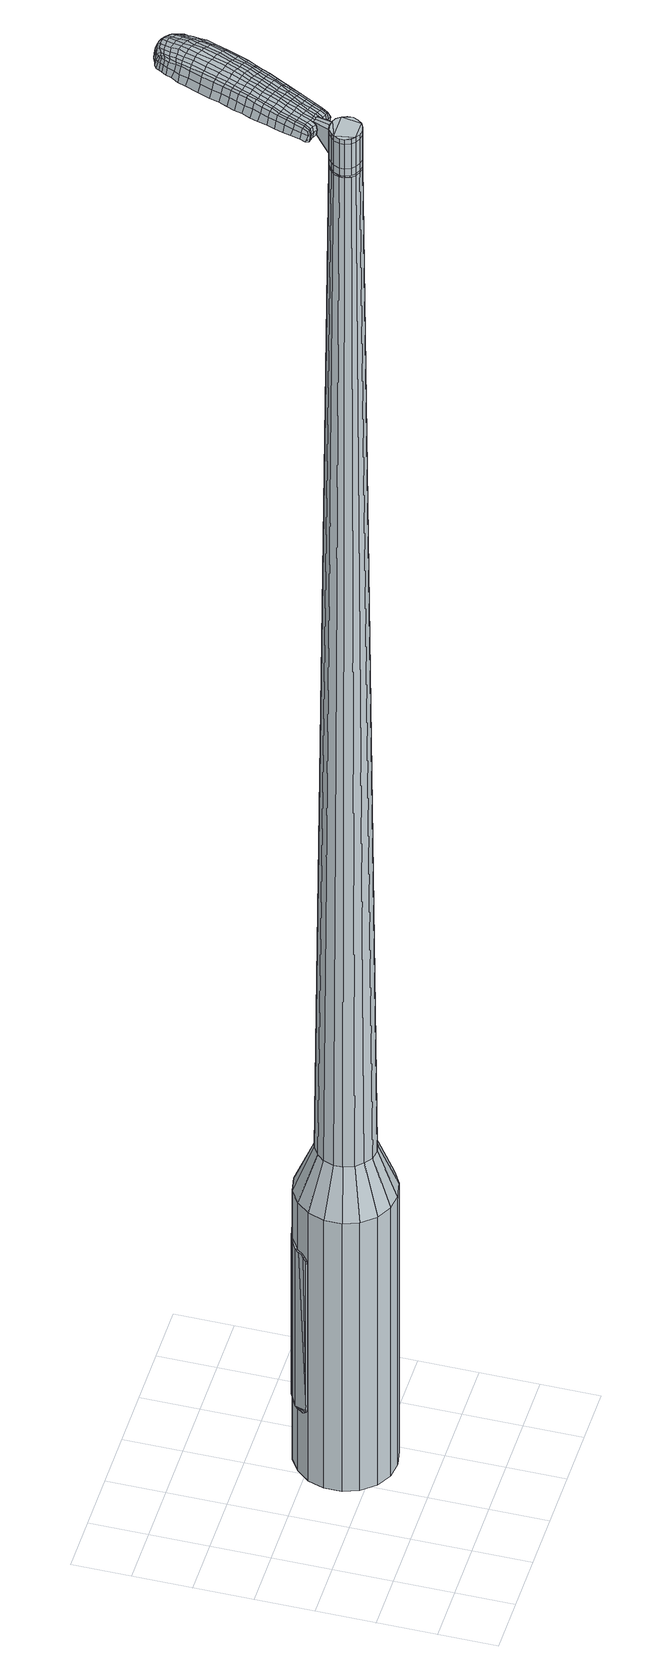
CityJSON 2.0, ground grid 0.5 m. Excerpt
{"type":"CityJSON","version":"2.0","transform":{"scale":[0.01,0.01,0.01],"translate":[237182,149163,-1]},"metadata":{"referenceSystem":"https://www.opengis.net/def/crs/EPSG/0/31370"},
"CityObjects":{
"object1":{"type":"GenericCityObject","attributes":{"cluster":1006,"mean_distance_to_centroid":0.214,"new_centroid_x":237183.32,"new_centroid_y":149164.23,"mean_distance_to_camera":8.35,"H1":11.74,"H2":11.66,"Z_final":111.97,"cluster2":-1,"proj_x":237187.79,"proj_y":149165.79,"id_line":43972,"bearing_l":160.81,"distance":4.74,"orientation":"right","G_obj":70.81},"geometry":[{"type":"MultiSurface","lod":"2","boundaries":[[[0,1,2,3]],[[1,4,5,2]],[[4,6,7,5]],[[6,8,9,7]],[[8,10,11,9]],[[10,12,13,11]],[[12,14,15,13]],[[14,16,17,15]],[[16,18,19,17]],[[18,20,21,19]],[[20,22,23,21]],[[22,24,25,23]],[[24,26,27,25]],[[26,28,29,27]],[[28,30,31,29]],[[30,32,33,31]],[[32,34,35,33]],[[34,0,3,35]],[[36,37,38,39]],[[38,40,41,42]],[[41,43,42]],[[42,44,45,46]],[[45,47,46]],[[46,48,49,50]],[[49,51,50]],[[42,46,50,38]],[[50,52,39,38]],[[53,36,39]],[[2,5,7,35]],[[7,9,11,15]],[[11,13,15]],[[15,17,19,23]],[[19,21,23]],[[23,25,27,31]],[[27,29,31]],[[15,23,31,7]],[[31,33,35,7]],[[3,2,35]],[[1,0,54,55]],[[0,34,56,54]],[[34,32,57,56]],[[32,30,58,57]],[[30,28,59,58]],[[28,26,60,59]],[[26,24,61,60]],[[24,22,62,61]],[[22,20,63,62]],[[20,18,64,63]],[[18,16,65,64]],[[16,14,66,65]],[[14,12,67,66]],[[12,10,68,67]],[[10,8,69,68]],[[8,6,70,69]],[[6,4,71,70]],[[4,1,55,71]],[[55,54,72,73]],[[54,56,74,72]],[[56,57,75,74]],[[57,58,76,75]],[[58,59,77,76]],[[59,60,78,77]],[[60,61,79,78]],[[61,62,80,79]],[[62,63,81,80]],[[63,64,82,81]],[[64,65,83,82]],[[65,66,84,83]],[[66,67,85,84]],[[67,68,86,85]],[[68,69,87,86]],[[69,70,88,87]],[[70,71,89,88]],[[71,55,73,89]],[[90,91,92,93]],[[94,95,91,90]],[[96,97,95,94]],[[76,98,97,96]],[[77,99,98,76]],[[100,101,99,77]],[[102,103,101,100]],[[104,105,103,102]],[[81,106,105,104]],[[82,107,106,81]],[[83,108,107,82]],[[84,109,108,83]],[[110,111,109,84]],[[86,112,111,110]],[[113,114,112,86]],[[115,116,114,113]],[[89,117,116,115]],[[93,92,117,89]],[[118,119,120,121]],[[122,118,121,123]],[[124,122,123,125]],[[126,124,125,127]],[[128,126,127,129]],[[130,128,129,131]],[[132,130,131,133]],[[134,132,133,135]],[[136,134,135,137]],[[138,136,137,139]],[[140,138,139,141]],[[142,140,141,143]],[[144,142,143,145]],[[146,144,145,147]],[[148,146,147,149]],[[150,148,149,151]],[[73,72,90,93]],[[72,74,94,90]],[[74,75,96,94]],[[75,76,96]],[[78,100,77]],[[78,79,102,100]],[[79,80,104,102]],[[80,81,104]],[[85,110,84]],[[85,86,110]],[[87,113,86]],[[87,88,115,113]],[[88,89,115]],[[73,93,89]],[[152,153,92,91]],[[153,117,92]],[[154,116,117]],[[154,155,114,116]],[[155,112,114]],[[156,111,112]],[[156,109,111]],[[157,105,106]],[[157,158,103,105]],[[158,159,101,103]],[[159,99,101]],[[160,97,98]],[[160,161,95,97]],[[161,152,91,95]],[[39,52,150,162]],[[153,152,163,151]],[[53,39,162,119]],[[152,161,120,163]],[[36,53,119,118]],[[161,160,121,120]],[[37,36,118,122]],[[160,98,123,121]],[[38,37,122,124]],[[98,99,125,123]],[[40,38,124,126]],[[99,159,127,125]],[[41,40,126,128]],[[159,158,129,127]],[[43,41,128,130]],[[158,157,131,129]],[[42,43,130,132]],[[157,106,133,131]],[[44,42,132,134]],[[106,107,135,133]],[[45,44,134,136]],[[107,108,137,135]],[[47,45,136,138]],[[108,109,139,137]],[[46,47,138,140]],[[109,156,141,139]],[[48,46,140,142]],[[156,112,143,141]],[[49,48,142,144]],[[112,155,145,143]],[[51,49,144,146]],[[155,154,147,145]],[[50,51,146,148]],[[154,117,149,147]],[[52,50,148,150]],[[117,153,151,149]],[[150,151,164,165]],[[151,163,166,164]],[[163,120,167,166]],[[120,119,168,167]],[[119,162,169,168]],[[162,150,165,169]],[[170,171,172,173]],[[174,170,173,175]],[[170,174,176,177]],[[171,170,177,178]],[[179,180,181,182]],[[183,179,182,184]],[[179,183,185,186]],[[180,179,186,187]],[[188,189,190,191]],[[192,188,191,193]],[[188,192,194,195]],[[189,188,195,196]],[[197,198,199,200]],[[201,197,200,202]],[[197,201,203,204]],[[198,197,204,205]],[[206,207,208,209]],[[210,206,209,211]],[[206,210,212,213]],[[207,206,213,214]],[[215,216,217,218]],[[219,215,218,220]],[[215,219,221,222]],[[216,215,222,223]],[[224,225,226,227]],[[216,224,227,217]],[[224,216,223,228]],[[225,224,228,229]],[[230,231,232,233]],[[225,230,233,226]],[[230,225,229,234]],[[231,230,234,235]],[[236,174,175,237]],[[231,236,237,232]],[[236,231,235,238]],[[174,236,238,176]],[[239,240,241,242]],[[243,239,242,244]],[[239,243,245,246]],[[240,239,246,247]],[[248,249,250,251]],[[240,248,251,241]],[[248,240,247,252]],[[249,248,252,253]],[[254,255,256,257]],[[249,254,257,250]],[[254,249,253,258]],[[255,254,258,259]],[[260,261,262,263]],[[255,260,263,256]],[[260,255,259,264]],[[261,260,264,265]],[[266,171,178,267]],[[261,266,267,262]],[[266,261,265,268]],[[171,266,268,172]],[[269,270,271,272]],[[273,269,272,274]],[[269,273,275,276]],[[270,269,276,277]],[[278,279,280,281]],[[270,278,281,271]],[[278,270,277,282]],[[279,278,282,283]],[[284,285,286,287]],[[279,284,287,280]],[[284,279,283,288]],[[285,284,288,289]],[[290,183,184,291]],[[285,290,291,286]],[[290,285,289,292]],[[183,290,292,185]],[[293,294,295,296]],[[297,293,296,298]],[[293,297,299,300]],[[294,293,300,301]],[[302,303,304,305]],[[294,302,305,295]],[[302,294,301,306]],[[303,302,306,307]],[[308,309,310,311]],[[303,308,311,304]],[[308,303,307,312]],[[309,308,312,313]],[[314,315,316,317]],[[309,314,317,310]],[[314,309,313,318]],[[315,314,318,319]],[[320,180,187,321]],[[315,320,321,316]],[[320,315,319,322]],[[180,320,322,181]],[[323,209,208,324]],[[325,323,324,326]],[[323,325,327,328]],[[209,323,328,211]],[[329,325,326,330]],[[331,329,330,332]],[[329,331,333,334]],[[325,329,334,327]],[[335,331,332,336]],[[337,335,336,338]],[[335,337,339,340]],[[331,335,340,333]],[[341,337,338,342]],[[343,341,342,344]],[[341,343,345,346]],[[337,341,346,339]],[[347,343,344,348]],[[198,347,348,199]],[[347,198,205,349]],[[343,347,349,345]],[[350,351,196,195]],[[352,350,195,194]],[[350,352,353,354]],[[351,350,354,355]],[[356,357,355,354]],[[358,356,354,353]],[[356,358,359,360]],[[357,356,360,361]],[[362,363,361,360]],[[364,362,360,359]],[[362,364,365,366]],[[363,362,366,367]],[[368,369,367,366]],[[370,368,366,365]],[[368,370,203,201]],[[369,368,201,202]],[[371,372,373,374]],[[273,371,374,275]],[[371,273,274,375]],[[372,371,375,376]],[[377,192,193,378]],[[372,377,378,373]],[[377,372,376,379]],[[192,377,379,194]],[[380,381,382,383]],[[219,380,383,221]],[[380,219,220,384]],[[381,380,384,385]],[[386,387,388,389]],[[381,386,389,382]],[[386,381,385,390]],[[387,386,390,391]],[[392,189,196,393]],[[387,392,393,388]],[[392,387,391,394]],[[189,392,394,190]],[[395,396,397,398]],[[177,395,398,178]],[[395,177,176,399]],[[396,395,399,400]],[[401,402,403,404]],[[396,401,404,397]],[[401,396,400,405]],[[402,401,405,406]],[[407,200,199,408]],[[402,407,408,403]],[[407,402,406,409]],[[200,407,409,202]],[[410,411,412,413]],[[182,410,413,184]],[[410,182,181,414]],[[411,410,414,415]],[[416,204,203,417]],[[411,416,417,412]],[[416,411,415,418]],[[204,416,418,205]],[[419,420,421,422]],[[297,419,422,299]],[[419,297,298,423]],[[420,419,423,424]],[[425,210,211,426]],[[420,425,426,421]],[[425,420,424,427]],[[210,425,427,212]],[[428,429,430,431]],[[243,428,431,245]],[[428,243,244,432]],[[429,428,432,433]],[[434,435,436,437]],[[429,434,437,430]],[[434,429,433,438]],[[435,434,438,439]],[[440,207,214,441]],[[435,440,441,436]],[[440,435,439,442]],[[207,440,442,208]],[[443,444,433,432]],[[242,443,432,244]],[[443,242,241,445]],[[444,443,445,446]],[[447,448,439,438]],[[444,447,438,433]],[[447,444,446,449]],[[448,447,449,450]],[[451,324,208,442]],[[448,451,442,439]],[[451,448,450,452]],[[324,451,452,326]],[[453,454,455,456]],[[300,453,456,301]],[[453,300,299,422]],[[454,453,422,421]],[[457,328,327,458]],[[454,457,458,455]],[[457,454,421,426]],[[328,457,426,211]],[[459,460,446,445]],[[251,459,445,241]],[[459,251,250,461]],[[460,459,461,462]],[[463,464,450,449]],[[460,463,449,446]],[[463,460,462,465]],[[464,463,465,466]],[[467,330,326,452]],[[464,467,452,450]],[[467,464,466,468]],[[330,467,468,332]],[[469,470,471,472]],[[306,469,472,307]],[[469,306,301,456]],[[470,469,456,455]],[[473,334,333,474]],[[470,473,474,471]],[[473,470,455,458]],[[334,473,458,327]],[[475,476,462,461]],[[257,475,461,250]],[[475,257,256,477]],[[476,475,477,478]],[[479,480,466,465]],[[476,479,465,462]],[[479,476,478,481]],[[480,479,481,482]],[[483,336,332,468]],[[480,483,468,466]],[[483,480,482,484]],[[336,483,484,338]],[[485,486,487,488]],[[312,485,488,313]],[[485,312,307,472]],[[486,485,472,471]],[[489,340,339,490]],[[486,489,490,487]],[[489,486,471,474]],[[340,489,474,333]],[[491,492,478,477]],[[263,491,477,256]],[[491,263,262,493]],[[492,491,493,494]],[[495,496,482,481]],[[492,495,481,478]],[[495,492,494,497]],[[496,495,497,498]],[[499,342,338,484]],[[496,499,484,482]],[[499,496,498,500]],[[342,499,500,344]],[[501,502,503,504]],[[318,501,504,319]],[[501,318,313,488]],[[502,501,488,487]],[[505,346,345,506]],[[502,505,506,503]],[[505,502,487,490]],[[346,505,490,339]],[[507,508,494,493]],[[267,507,493,262]],[[507,267,178,398]],[[508,507,398,397]],[[509,510,498,497]],[[508,509,497,494]],[[509,508,397,404]],[[510,509,404,403]],[[511,348,344,500]],[[510,511,500,498]],[[511,510,403,408]],[[348,511,408,199]],[[512,513,415,414]],[[322,512,414,181]],[[512,322,319,504]],[[513,512,504,503]],[[514,349,205,418]],[[513,514,418,415]],[[514,513,503,506]],[[349,514,506,345]],[[515,516,376,375]],[[272,515,375,274]],[[515,272,271,517]],[[516,515,517,518]],[[519,352,194,379]],[[516,519,379,376]],[[519,516,518,520]],[[352,519,520,353]],[[521,522,523,524]],[[222,521,524,223]],[[521,222,221,383]],[[522,521,383,382]],[[525,526,527,528]],[[522,525,528,523]],[[525,522,382,389]],[[526,525,389,388]],[[529,351,355,530]],[[526,529,530,527]],[[529,526,388,393]],[[351,529,393,196]],[[531,532,518,517]],[[281,531,517,271]],[[531,281,280,533]],[[532,531,533,534]],[[535,358,353,520]],[[532,535,520,518]],[[535,532,534,536]],[[358,535,536,359]],[[537,538,539,540]],[[228,537,540,229]],[[537,228,223,524]],[[538,537,524,523]],[[541,542,543,544]],[[538,541,544,539]],[[541,538,523,528]],[[542,541,528,527]],[[545,357,361,546]],[[542,545,546,543]],[[545,542,527,530]],[[357,545,530,355]],[[547,548,534,533]],[[287,547,533,280]],[[547,287,286,549]],[[548,547,549,550]],[[551,364,359,536]],[[548,551,536,534]],[[551,548,550,552]],[[364,551,552,365]],[[553,554,555,556]],[[234,553,556,235]],[[553,234,229,540]],[[554,553,540,539]],[[557,558,559,560]],[[554,557,560,555]],[[557,554,539,544]],[[558,557,544,543]],[[561,363,367,562]],[[558,561,562,559]],[[561,558,543,546]],[[363,561,546,361]],[[563,564,550,549]],[[291,563,549,286]],[[563,291,184,413]],[[564,563,413,412]],[[565,370,365,552]],[[564,565,552,550]],[[565,564,412,417]],[[370,565,417,203]],[[566,567,400,399]],[[238,566,399,176]],[[566,238,235,556]],[[567,566,556,555]],[[568,569,406,405]],[[567,568,405,400]],[[568,567,555,560]],[[569,568,560,559]],[[570,369,202,409]],[[569,570,409,406]],[[570,569,559,562]],[[369,570,562,367]],[[571,572,573,574]],[[574,573,575,576]],[[577,575,573,578]],[[578,573,572,579]],[[580,581,582,583]],[[583,582,584,585]],[[586,584,582,587]],[[587,582,581,588]],[[589,590,591,592]],[[592,591,593,594]],[[595,593,591,596]],[[596,591,590,597]],[[598,599,600,601]],[[601,600,602,603]],[[604,602,600,605]],[[605,600,599,606]],[[607,608,609,610]],[[610,609,611,612]],[[613,611,609,614]],[[614,609,608,615]],[[616,617,618,619]],[[619,618,620,621]],[[622,620,618,623]],[[623,618,617,624]],[[625,626,627,628]],[[628,627,617,616]],[[624,617,627,629]],[[629,627,626,630]],[[631,632,633,634]],[[634,633,626,625]],[[630,626,633,635]],[[635,633,632,636]],[[576,575,637,638]],[[638,637,632,631]],[[636,632,637,639]],[[639,637,575,577]],[[640,641,642,643]],[[643,642,644,645]],[[646,644,642,647]],[[647,642,641,648]],[[649,650,651,652]],[[652,651,641,640]],[[648,641,651,653]],[[653,651,650,654]],[[655,656,657,658]],[[658,657,650,649]],[[654,650,657,659]],[[659,657,656,660]],[[661,662,663,664]],[[664,663,656,655]],[[660,656,663,665]],[[665,663,662,666]],[[579,572,667,668]],[[668,667,662,661]],[[666,662,667,669]],[[669,667,572,571]],[[670,671,672,673]],[[673,672,674,675]],[[676,674,672,677]],[[677,672,671,678]],[[679,680,681,682]],[[682,681,671,670]],[[678,671,681,683]],[[683,681,680,684]],[[685,686,687,688]],[[688,687,680,679]],[[684,680,687,689]],[[689,687,686,690]],[[585,584,691,692]],[[692,691,686,685]],[[690,686,691,693]],[[693,691,584,586]],[[694,695,696,697]],[[697,696,698,699]],[[700,698,696,701]],[[701,696,695,702]],[[703,704,705,706]],[[706,705,695,694]],[[702,695,705,707]],[[707,705,704,708]],[[709,710,711,712]],[[712,711,704,703]],[[708,704,711,713]],[[713,711,710,714]],[[715,716,717,718]],[[718,717,710,709]],[[714,710,717,719]],[[719,717,716,720]],[[588,581,721,722]],[[722,721,716,715]],[[720,716,721,723]],[[723,721,581,580]],[[607,610,724,725]],[[725,724,726,727]],[[728,726,724,168]],[[168,724,610,612]],[[727,726,729,730]],[[730,729,731,732]],[[733,731,729,734]],[[734,729,726,728]],[[732,731,735,736]],[[736,735,737,738]],[[739,737,735,740]],[[740,735,731,733]],[[738,737,741,742]],[[742,741,743,744]],[[745,743,741,746]],[[746,741,737,739]],[[744,743,747,748]],[[748,747,599,598]],[[606,599,747,749]],[[749,747,743,745]],[[597,750,751,596]],[[596,751,752,595]],[[753,752,751,754]],[[754,751,750,755]],[[755,756,757,754]],[[754,757,758,753]],[[759,758,757,760]],[[760,757,756,761]],[[761,762,763,760]],[[760,763,764,759]],[[765,764,763,766]],[[766,763,762,767]],[[767,768,769,766]],[[766,769,770,765]],[[604,770,769,602]],[[602,769,768,603]],[[771,772,773,774]],[[774,773,674,676]],[[675,674,773,775]],[[775,773,772,776]],[[594,593,777,778]],[[778,777,772,771]],[[776,772,777,779]],[[779,777,593,595]],[[780,781,782,783]],[[783,782,620,622]],[[621,620,782,784]],[[784,782,781,785]],[[786,787,788,789]],[[789,788,781,780]],[[785,781,788,790]],[[790,788,787,791]],[[597,590,792,793]],[[793,792,787,786]],[[791,787,792,794]],[[794,792,590,589]],[[795,796,797,798]],[[798,797,578,579]],[[577,578,797,799]],[[799,797,796,800]],[[801,802,803,804]],[[804,803,796,795]],[[800,796,803,805]],[[805,803,802,806]],[[598,601,807,808]],[[808,807,802,801]],[[806,802,807,809]],[[809,807,601,603]],[[810,811,812,813]],[[813,812,583,585]],[[580,583,812,814]],[[814,812,811,815]],[[604,605,816,817]],[[817,816,811,810]],[[815,811,816,818]],[[818,816,605,606]],[[819,820,821,822]],[[822,821,698,700]],[[699,698,821,823]],[[823,821,820,824]],[[612,611,825,826]],[[826,825,820,819]],[[824,820,825,827]],[[827,825,611,613]],[[828,829,830]],[[830,829,644,646]],[[645,644,829,831]],[[831,829,832]],[[833,834,835,836]],[[836,835,829,828]],[[832,829,835,837]],[[837,835,834,838]],[[615,608,839,840]],[[840,839,834,833]],[[838,834,839,841]],[[841,839,608,607]],[[832,842,831]],[[831,842,643,645]],[[640,643,842,843]],[[843,842,844]],[[838,845,846,837]],[[837,846,842,832]],[[844,842,846,847]],[[847,846,845,848]],[[607,725,849,841]],[[841,849,845,838]],[[848,845,849,850]],[[850,849,725,727]],[[851,852,853,854]],[[854,853,701,702]],[[700,701,853,822]],[[822,853,852,819]],[[728,168,855,856]],[[856,855,852,851]],[[819,852,855,826]],[[826,855,168,612]],[[844,857,858,843]],[[843,858,652,640]],[[649,652,858,859]],[[859,858,857,860]],[[848,861,862,847]],[[847,862,857,844]],[[860,857,862,863]],[[863,862,861,864]],[[727,730,865,850]],[[850,865,861,848]],[[864,861,865,866]],[[866,865,730,732]],[[867,868,869,870]],[[870,869,707,708]],[[702,707,869,854]],[[854,869,868,851]],[[733,734,871,872]],[[872,871,868,867]],[[851,868,871,856]],[[856,871,734,728]],[[860,873,874,859]],[[859,874,658,649]],[[655,658,874,875]],[[875,874,873,876]],[[864,877,878,863]],[[863,878,873,860]],[[876,873,878,879]],[[879,878,877,880]],[[732,736,881,866]],[[866,881,877,864]],[[880,877,881,882]],[[882,881,736,738]],[[883,884,885,886]],[[886,885,713,714]],[[708,713,885,870]],[[870,885,884,867]],[[739,740,887,888]],[[888,887,884,883]],[[867,884,887,872]],[[872,887,740,733]],[[876,889,890,875]],[[875,890,664,655]],[[661,664,890,891]],[[890,889,891]],[[880,892,893,879]],[[879,893,889,876]],[[891,889,893,894]],[[894,893,892,895]],[[738,742,896,882]],[[882,896,892,880]],[[895,892,896,897]],[[897,896,742,744]],[[898,899,900,901]],[[901,900,719,720]],[[714,719,900,886]],[[886,900,899,883]],[[745,746,902,903]],[[903,902,899,898]],[[883,899,902,888]],[[888,902,746,739]],[[904,905,891]],[[891,905,668,661]],[[579,668,905,798]],[[798,905,904,795]],[[895,906,907,894]],[[894,907,904,891]],[[795,904,907,804]],[[804,907,906,801]],[[744,748,908,897]],[[897,908,906,895]],[[801,906,908,808]],[[808,908,748,598]],[[815,909,910,814]],[[814,910,723,580]],[[720,723,910,901]],[[901,910,909,898]],[[606,749,911,818]],[[818,911,909,815]],[[898,909,911,903]],[[903,911,749,745]],[[776,912,913,775]],[[775,913,673,675]],[[670,673,913,914]],[[914,913,912,915]],[[595,752,916,779]],[[779,916,912,776]],[[915,912,916,917]],[[917,916,752,753]],[[918,919,920,921]],[[921,920,623,624]],[[622,623,920,783]],[[783,920,919,780]],[[922,923,924,925]],[[925,924,919,918]],[[780,919,924,789]],[[789,924,923,786]],[[755,750,926,927]],[[927,926,923,922]],[[786,923,926,793]],[[793,926,750,597]],[[915,928,929,914]],[[914,929,682,670]],[[679,682,929,930]],[[930,929,928,931]],[[753,758,932,917]],[[917,932,928,915]],[[931,928,932,933]],[[933,932,758,759]],[[934,935,936,937]],[[937,936,629,630]],[[624,629,936,921]],[[921,936,935,918]],[[938,939,940,941]],[[941,940,935,934]],[[918,935,940,925]],[[925,940,939,922]],[[761,756,942,943]],[[943,942,939,938]],[[922,939,942,927]],[[927,942,756,755]],[[931,944,945,930]],[[930,945,688,679]],[[685,688,945,946]],[[946,945,944,947]],[[759,764,948,933]],[[933,948,944,931]],[[947,944,948,949]],[[949,948,764,765]],[[950,951,952,953]],[[953,952,635,636]],[[630,635,952,937]],[[937,952,951,934]],[[954,955,956,957]],[[957,956,951,950]],[[934,951,956,941]],[[941,956,955,938]],[[767,762,958,959]],[[959,958,955,954]],[[938,955,958,943]],[[943,958,762,761]],[[947,960,961,946]],[[946,961,692,685]],[[585,692,961,813]],[[813,961,960,810]],[[765,770,962,949]],[[949,962,960,947]],[[810,960,962,817]],[[817,962,770,604]],[[800,963,964,799]],[[799,964,639,577]],[[636,639,964,953]],[[953,964,963,950]],[[806,965,966,805]],[[805,966,963,800]],[[950,963,966,957]],[[957,966,965,954]],[[603,768,967,809]],[[809,967,965,806]],[[954,965,967,959]],[[959,967,768,767]],[[571,574,173,172]],[[574,576,175,173]],[[586,587,186,185]],[[587,588,187,186]],[[589,592,191,190]],[[592,594,193,191]],[[613,614,213,212]],[[614,615,214,213]],[[616,619,218,217]],[[619,621,220,218]],[[625,628,227,226]],[[628,616,217,227]],[[631,634,233,232]],[[634,625,226,233]],[[576,638,237,175]],[[638,631,232,237]],[[646,647,246,245]],[[647,648,247,246]],[[648,653,252,247]],[[653,654,253,252]],[[654,659,258,253]],[[659,660,259,258]],[[660,665,264,259]],[[665,666,265,264]],[[666,669,268,265]],[[669,571,172,268]],[[676,677,276,275]],[[677,678,277,276]],[[678,683,282,277]],[[683,684,283,282]],[[684,689,288,283]],[[689,690,289,288]],[[690,693,292,289]],[[693,586,185,292]],[[694,697,296,295]],[[697,699,298,296]],[[703,706,305,304]],[[706,694,295,305]],[[709,712,311,310]],[[712,703,304,311]],[[715,718,317,316]],[[718,709,310,317]],[[588,722,321,187]],[[722,715,316,321]],[[771,774,374,373]],[[774,676,275,374]],[[594,778,378,193]],[[778,771,373,378]],[[621,784,384,220]],[[784,785,385,384]],[[785,790,390,385]],[[790,791,391,390]],[[791,794,394,391]],[[794,589,190,394]],[[699,823,423,298]],[[823,824,424,423]],[[824,827,427,424]],[[827,613,212,427]],[[828,830,431,430]],[[830,646,245,431]],[[833,836,437,436]],[[836,828,430,437]],[[615,840,441,214]],[[840,833,436,441]],[[968,969,970,971]],[[972,973,971,970]],[[974,975,976,977]],[[978,979,980,981]],[[969,982,983,970]],[[984,972,970,983]],[[985,974,977,986]],[[987,988,979,978]],[[982,989,990,983]],[[990,991,984,983]],[[992,985,986,993]],[[994,988,987,995]],[[989,996,997,990]],[[997,998,991,990]],[[999,992,993,1000]],[[1001,994,995,1002]],[[1003,1004,1005,1006]],[[1007,1008,1004,1003]],[[1007,1009,1010,1008]],[[1009,1011,1012,1010]],[[1013,1014,1015,1016]],[[1017,1018,1014,1013]],[[1019,1020,1018,1017]],[[1021,1022,1020,1019]],[[1016,1005,1004,1013]],[[1013,1004,1008,1017]],[[1008,1010,1019,1017]],[[1010,1012,1021,1019]],[[977,976,973,972]],[[986,977,972,984]],[[991,993,986,984]],[[998,1000,993,991]],[[978,981,975,974]],[[987,978,974,985]],[[995,987,985,992]],[[1002,995,992,999]],[[979,1003,1006,980]],[[988,1007,1003,979]],[[1009,1007,988,994]],[[1011,1009,994,1001]],[[1023,1024,1025,1026]],[[1025,1027,1028,1029]],[[1025,1029,1030,1031]],[[1025,1031,1026]],[[1032,1023,1026,1033]],[[1034,1033,1026,1035]],[[1036,1035,1026]],[[1037,1025,1024,1038]],[[1039,1037,1038,1040]],[[1041,1039,1040,1042]],[[1043,1041,1042,1044]],[[1045,1043,1044,1046]],[[1046,1047,1048,1049]],[[1046,1049,1050,1051]],[[1046,1051,1052,1053]],[[1052,1054,1055,1056]],[[1052,1056,1057,1058]],[[1052,1058,1053]],[[1046,1053,1045]],[[1059,1060,1024,1023]],[[1061,1062,1027,1025]],[[1063,1064,1036,1026]],[[1060,1065,1038,1024]],[[1066,1061,1025,1037]],[[1065,1067,1040,1038]],[[1068,1066,1037,1039]],[[1067,1069,1042,1040]],[[1070,1068,1039,1041]],[[1069,1071,1044,1042]],[[1072,1070,1041,1043]],[[1071,1073,1046,1044]],[[1074,1072,1043,1045]],[[1073,1075,1047,1046]],[[1076,1077,1054,1052]],[[1078,1074,1045,1053]],[[1048,1047,1075,1079]],[[1049,1048,1079,1080]],[[1050,1049,1080,1081]],[[1051,1050,1081,1082]],[[1052,1051,1082,1076]],[[1083,1059,1023,1032]],[[1084,1083,1032,1033]],[[1085,1084,1033,1034]],[[1086,1085,1034,1035]],[[1064,1086,1035,1036]],[[1028,1027,1062,1087]],[[1055,1054,1077,1088]],[[1029,1028,1087,1089]],[[1030,1029,1089,1090]],[[1031,1030,1090,1091]],[[1026,1031,1091,1063]],[[1056,1055,1088,1092]],[[1057,1056,1092,1093]],[[1058,1057,1093,1094]],[[1053,1058,1094,1078]]]}]}
},
"vertices":[
[144,165,384],[157,158,384],[157,158,96],[144,165,96],[167,147,384],[167,147,96],[172,133,384],[172,133,96],[172,119,384],[172,119,96],[167,105,384],[167,105,96],[158,93,384],[158,93,96],[146,86,384],[146,86,96],[131,83,384],[131,83,96],[117,85,384],[117,85,96],[104,92,384],[104,92,96],[94,104,384],[94,104,96],[89,117,384],[89,117,96],[89,132,384],[89,132,96],[94,146,384],[94,146,96],[103,157,384],[103,157,96],[115,165,384],[115,165,96],[130,168,384],[130,168,96],[126,138,1524],[122,135,1524],[119,132,1524],[135,138,1524],[117,127,1524],[117,123,1524],[122,115,1524],[119,118,1524],[126,113,1524],[131,112,1524],[139,115,1524],[135,113,1524],[142,119,1524],[144,123,1524],[142,132,1524],[144,128,1524],[139,136,1524],[130,139,1524],[139,149,429],[146,145,429],[130,150,429],[122,149,429],[114,144,429],[109,138,429],[106,129,429],[106,121,429],[109,112,429],[115,106,429],[122,101,429],[131,100,429],[139,102,429],[147,106,429],[153,113,429],[155,121,429],[155,130,429],[152,138,429],[135,138,1483],[139,136,1483],[130,139,1483],[126,138,1483],[122,135,1483],[119,132,1483],[117,127,1483],[117,123,1483],[119,118,1483],[122,115,1483],[126,113,1483],[131,112,1483],[135,113,1483],[139,115,1483],[142,119,1483],[144,123,1483],[144,128,1483],[142,132,1483],[135,137,1483],[135,137,1485],[139,135,1485],[139,135,1483],[130,138,1483],[130,138,1485],[126,137,1483],[126,137,1485],[122,135,1485],[119,132,1485],[118,127,1483],[118,127,1485],[118,123,1483],[118,123,1485],[119,119,1483],[119,119,1485],[122,115,1485],[126,113,1485],[131,112,1485],[135,113,1485],[139,116,1483],[139,116,1485],[142,119,1485],[143,123,1483],[143,123,1485],[143,128,1483],[143,128,1485],[142,132,1485],[126,138,1519],[130,139,1519],[130,139,1493],[126,138,1493],[122,135,1519],[122,135,1493],[119,132,1519],[119,132,1493],[117,127,1519],[117,127,1493],[117,123,1519],[117,123,1493],[119,118,1519],[119,118,1493],[122,115,1519],[122,115,1493],[126,113,1519],[126,113,1493],[131,112,1519],[131,112,1493],[135,113,1519],[135,113,1493],[139,115,1519],[139,115,1493],[142,119,1519],[142,119,1493],[144,123,1519],[144,123,1493],[144,128,1519],[144,128,1493],[142,132,1519],[142,132,1493],[139,136,1519],[139,136,1493],[135,138,1485],[139,136,1485],[144,128,1485],[144,123,1485],[139,115,1485],[119,118,1485],[117,123,1485],[117,127,1485],[126,138,1485],[130,139,1485],[135,138,1519],[135,138,1493],[144,155,1513],[144,155,1518],[141,156,1513],[138,157,1513],[138,157,1518],[141,156,1518],[184,219,1519],[181,213,1518],[183,213,1509],[186,220,1510],[187,227,1519],[189,228,1510],[185,227,1526],[182,219,1525],[179,212,1525],[148,232,1519],[146,225,1518],[147,224,1525],[149,231,1525],[150,240,1519],[151,239,1526],[149,242,1510],[147,234,1510],[145,227,1509],[188,296,1519],[192,294,1519],[192,295,1513],[189,296,1513],[184,296,1519],[184,297,1513],[184,294,1524],[188,294,1524],[191,293,1524],[164,226,1530],[162,219,1529],[165,218,1529],[167,224,1530],[167,234,1531],[170,233,1531],[163,235,1530],[160,227,1530],[158,220,1529],[138,149,1512],[140,148,1512],[141,150,1517],[138,150,1517],[135,150,1512],[135,151,1517],[135,151,1506],[138,150,1506],[141,149,1506],[202,276,1519],[201,272,1519],[203,273,1512],[204,276,1512],[202,278,1518],[204,278,1512],[201,278,1522],[201,276,1523],[200,272,1524],[200,268,1519],[199,262,1519],[201,263,1512],[202,268,1512],[199,268,1524],[197,262,1525],[197,256,1519],[195,249,1519],[197,250,1511],[199,257,1511],[196,256,1526],[193,249,1526],[191,238,1519],[193,239,1510],[189,238,1526],[156,151,1513],[159,158,1513],[157,158,1518],[154,151,1517],[153,146,1512],[153,147,1516],[154,146,1506],[157,151,1507],[160,158,1507],[162,165,1514],[164,172,1515],[163,171,1520],[160,165,1519],[163,165,1507],[166,172,1507],[167,179,1515],[170,186,1516],[169,185,1522],[166,178,1521],[169,179,1508],[172,186,1508],[173,192,1517],[176,199,1517],[174,199,1524],[171,192,1523],[175,193,1508],[178,200,1509],[179,206,1518],[177,205,1524],[180,207,1509],[169,288,1519],[167,285,1519],[168,284,1524],[170,287,1523],[170,290,1518],[171,289,1522],[169,291,1512],[168,289,1512],[166,286,1512],[165,281,1519],[163,275,1519],[164,274,1525],[166,280,1524],[164,282,1512],[162,277,1512],[160,270,1519],[158,262,1519],[159,261,1526],[162,269,1526],[159,271,1511],[157,264,1511],[154,251,1519],[155,250,1526],[153,253,1510],[127,161,1513],[129,168,1513],[128,170,1507],[126,162,1507],[126,155,1512],[125,157,1506],[127,156,1516],[128,160,1517],[130,167,1518],[131,176,1514],[133,183,1515],[132,184,1507],[130,177,1507],[132,174,1519],[134,182,1520],[135,190,1515],[137,197,1516],[136,199,1508],[134,191,1508],[136,189,1521],[138,196,1522],[139,204,1517],[141,211,1517],[140,213,1509],[138,206,1508],[140,203,1523],[143,210,1524],[143,218,1518],[142,220,1509],[145,217,1524],[140,155,1519],[142,155,1519],[142,163,1520],[145,162,1520],[140,164,1520],[137,156,1519],[145,170,1522],[147,169,1522],[147,177,1523],[150,176,1523],[144,178,1523],[142,171,1521],[150,184,1524],[152,183,1524],[152,191,1525],[155,190,1525],[149,192,1525],[147,185,1524],[154,198,1526],[157,197,1526],[157,205,1527],[160,204,1527],[154,206,1527],[151,199,1526],[159,212,1528],[162,211,1528],[156,213,1528],[187,291,1527],[190,290,1527],[183,292,1526],[181,287,1527],[185,287,1528],[189,286,1528],[183,281,1529],[187,280,1529],[179,282,1528],[177,275,1530],[181,274,1530],[184,273,1530],[178,267,1531],[182,266,1531],[174,268,1530],[171,260,1531],[175,259,1531],[179,257,1531],[171,246,1531],[174,245,1531],[167,248,1531],[172,292,1518],[174,293,1519],[174,294,1513],[171,293,1513],[172,290,1523],[174,292,1523],[179,295,1519],[179,296,1513],[179,293,1524],[202,280,1518],[201,283,1518],[200,282,1523],[201,279,1523],[203,281,1513],[202,284,1513],[200,286,1519],[198,290,1519],[197,288,1524],[199,285,1523],[201,287,1513],[198,290,1513],[195,292,1519],[194,291,1524],[195,293,1513],[181,219,1528],[179,220,1528],[176,213,1528],[178,212,1527],[184,227,1528],[182,228,1529],[176,221,1529],[173,222,1530],[171,215,1529],[174,214,1528],[179,229,1529],[176,231,1530],[170,223,1530],[168,216,1529],[173,232,1531],[150,230,1528],[152,229,1529],[155,238,1529],[153,238,1528],[148,223,1527],[150,222,1528],[156,228,1529],[159,237,1530],[154,221,1528],[126,153,1512],[128,153,1512],[129,154,1517],[127,154,1517],[126,154,1506],[128,154,1506],[131,152,1512],[132,153,1517],[131,153,1506],[152,144,1512],[150,145,1512],[151,146,1506],[153,145,1506],[151,146,1517],[150,146,1517],[148,146,1512],[145,147,1512],[146,147,1506],[149,146,1506],[148,147,1517],[145,148,1517],[143,148,1512],[143,148,1506],[143,149,1517],[153,151,1519],[152,151,1519],[156,158,1520],[154,158,1520],[150,152,1519],[147,153,1519],[152,159,1520],[150,160,1520],[145,154,1519],[147,161,1520],[129,159,1519],[131,159,1519],[133,166,1520],[131,167,1520],[134,158,1519],[136,165,1520],[159,165,1521],[157,165,1521],[162,172,1522],[160,172,1522],[155,166,1521],[152,167,1521],[158,173,1522],[155,174,1523],[150,168,1522],[152,175,1523],[133,174,1521],[135,173,1521],[137,180,1522],[135,181,1522],[138,172,1521],[141,179,1522],[164,179,1523],[163,179,1523],[167,185,1524],[165,186,1524],[160,180,1523],[158,181,1524],[163,187,1525],[160,188,1525],[155,182,1524],[157,189,1525],[138,188,1523],[140,187,1523],[142,194,1524],[140,195,1524],[143,186,1524],[145,193,1525],[170,192,1525],[168,193,1525],[173,199,1526],[171,200,1526],[166,194,1526],[163,195,1526],[168,201,1527],[165,202,1527],[160,196,1526],[163,203,1527],[142,202,1525],[144,201,1525],[146,208,1526],[144,209,1526],[147,200,1526],[150,207,1527],[175,206,1527],[173,206,1527],[171,207,1527],[168,208,1528],[165,210,1528],[146,216,1527],[148,215,1527],[152,214,1528],[171,288,1525],[174,289,1525],[170,285,1526],[172,286,1526],[178,291,1526],[176,287,1527],[200,277,1525],[199,280,1525],[198,276,1526],[199,274,1525],[198,283,1525],[196,286,1526],[195,282,1527],[197,279,1526],[193,288,1526],[192,284,1527],[168,280,1526],[170,281,1527],[165,274,1527],[168,275,1528],[174,281,1528],[172,275,1529],[198,269,1526],[197,271,1527],[195,265,1528],[196,263,1527],[195,273,1527],[193,276,1528],[191,269,1529],[193,267,1528],[190,278,1528],[188,271,1530],[163,269,1528],[165,269,1529],[160,261,1528],[163,261,1529],[170,269,1529],[167,260,1530],[195,257,1528],[193,259,1528],[190,251,1529],[192,249,1528],[191,261,1529],[188,263,1530],[185,254,1530],[188,252,1530],[185,264,1530],[182,256,1531],[156,250,1529],[159,249,1529],[163,249,1530],[188,238,1528],[186,239,1529],[184,241,1530],[181,242,1530],[178,244,1531],[181,214,1509],[179,213,1518],[182,220,1518],[184,221,1509],[185,228,1519],[187,229,1510],[183,228,1525],[180,220,1525],[178,213,1525],[149,223,1525],[147,225,1518],[149,232,1518],[151,230,1525],[152,240,1519],[153,238,1525],[151,241,1510],[148,233,1509],[146,226,1509],[191,293,1513],[191,292,1519],[188,293,1519],[188,294,1513],[184,294,1519],[184,295,1513],[184,292,1524],[187,292,1524],[190,291,1524],[165,218,1528],[162,219,1528],[164,226,1529],[167,225,1529],[167,234,1529],[170,233,1529],[164,236,1529],[161,227,1529],[159,220,1528],[141,151,1516],[141,151,1512],[138,151,1512],[139,152,1516],[136,152,1512],[136,153,1516],[136,153,1506],[139,152,1506],[141,151,1506],[201,273,1512],[199,273,1519],[200,276,1518],[202,276,1512],[200,278,1518],[202,278,1512],[199,278,1522],[199,276,1523],[198,273,1523],[199,263,1512],[197,263,1519],[198,268,1519],[200,269,1512],[197,268,1524],[196,262,1525],[195,250,1511],[193,250,1519],[195,257,1519],[197,258,1511],[194,257,1525],[191,249,1526],[189,239,1519],[191,240,1510],[187,239,1526],[156,158,1518],[157,159,1513],[154,152,1513],[153,152,1517],[152,147,1512],[151,148,1515],[153,148,1506],[155,152,1506],[158,159,1507],[161,172,1520],[163,173,1514],[160,166,1514],[158,165,1519],[161,166,1507],[164,173,1507],[167,186,1522],[168,186,1516],[166,179,1515],[164,179,1521],[167,180,1508],[170,187,1508],[172,200,1523],[174,200,1517],[171,193,1516],[170,193,1522],[173,194,1508],[176,201,1508],[177,207,1517],[175,206,1524],[179,207,1509],[170,283,1523],[169,284,1519],[170,287,1518],[171,286,1523],[171,289,1518],[172,288,1522],[170,290,1512],[169,288,1512],[168,286,1512],[166,274,1525],[165,275,1519],[167,280,1519],[168,279,1524],[166,281,1512],[164,276,1512],[161,261,1526],[160,262,1519],[162,269,1519],[163,268,1525],[161,271,1511],[159,263,1511],[156,251,1519],[157,250,1526],[155,253,1510],[130,169,1507],[131,168,1513],[129,161,1513],[128,162,1506],[128,156,1512],[127,157,1506],[129,156,1515],[130,160,1517],[132,167,1518],[134,184,1507],[135,182,1514],[133,175,1514],[132,176,1507],[134,174,1519],[136,181,1520],[138,198,1508],[139,197,1516],[137,190,1515],[136,191,1508],[138,188,1521],[140,195,1522],[142,213,1508],[143,211,1517],[141,204,1516],[140,205,1508],[142,203,1522],[144,210,1523],[145,218,1517],[144,220,1509],[146,216,1524],[140,156,1518],[143,156,1518],[143,163,1519],[145,162,1519],[140,164,1519],[145,170,1520],[147,169,1520],[147,177,1521],[150,176,1521],[145,178,1521],[142,171,1520],[150,184,1523],[152,183,1523],[152,191,1524],[155,190,1524],[149,192,1524],[147,185,1523],[155,198,1525],[157,197,1525],[157,205,1526],[160,204,1526],[154,206,1526],[152,199,1525],[159,212,1527],[162,211,1527],[156,213,1527],[190,289,1526],[186,290,1526],[183,290,1525],[181,287,1526],[185,286,1526],[188,285,1526],[186,279,1528],[183,280,1528],[179,281,1527],[177,274,1528],[181,274,1529],[184,272,1529],[182,266,1530],[178,267,1530],[175,268,1529],[172,259,1530],[175,258,1530],[179,257,1530],[174,245,1530],[171,246,1530],[168,247,1530],[174,292,1513],[175,291,1518],[173,290,1518],[172,291,1512],[173,289,1523],[175,290,1523],[179,293,1519],[179,294,1513],[179,291,1523],[198,281,1523],[199,282,1518],[200,280,1518],[199,279,1523],[201,280,1512],[201,282,1512],[195,287,1523],[196,288,1519],[198,285,1519],[197,284,1523],[199,286,1513],[197,289,1513],[194,290,1519],[193,289,1524],[194,291,1513],[176,214,1527],[178,220,1527],[179,220,1527],[177,213,1526],[182,228,1527],[181,228,1528],[170,216,1528],[173,223,1528],[176,221,1528],[173,215,1527],[179,230,1528],[176,231,1529],[170,224,1529],[168,217,1528],[173,232,1529],[156,238,1528],[153,229,1527],[151,230,1527],[154,238,1527],[149,223,1526],[151,223,1527],[157,228,1528],[159,237,1528],[155,221,1527],[130,155,1516],[129,155,1512],[128,155,1512],[129,156,1516],[127,156,1506],[129,156,1506],[132,154,1512],[133,154,1516],[132,155,1506],[152,148,1506],[151,147,1512],[152,147,1506],[151,148,1516],[150,148,1516],[147,149,1506],[146,149,1512],[148,148,1512],[149,148,1506],[148,149,1516],[146,150,1516],[143,150,1512],[144,150,1506],[144,151,1516],[152,152,1518],[155,159,1519],[154,159,1519],[147,154,1518],[150,153,1518],[152,160,1519],[150,161,1519],[145,155,1518],[147,161,1519],[133,166,1519],[131,160,1518],[130,160,1518],[132,167,1519],[134,159,1518],[136,165,1519],[157,166,1520],[158,166,1520],[161,172,1521],[160,173,1521],[152,168,1520],[155,167,1520],[158,174,1521],[155,174,1521],[150,168,1520],[152,175,1521],[138,181,1521],[136,173,1520],[135,174,1520],[137,181,1521],[139,172,1520],[141,179,1521],[163,180,1522],[163,179,1522],[166,186,1523],[165,187,1523],[158,181,1522],[160,181,1522],[163,187,1523],[160,188,1524],[155,182,1523],[158,189,1524],[142,195,1523],[140,188,1522],[139,188,1522],[141,195,1523],[143,187,1522],[146,194,1523],[168,193,1524],[169,193,1524],[171,200,1525],[163,195,1525],[166,194,1524],[168,201,1525],[165,202,1526],[160,196,1525],[163,203,1526],[147,209,1525],[144,202,1524],[143,202,1524],[145,209,1525],[148,201,1524],[150,208,1525],[173,207,1526],[174,207,1526],[168,209,1527],[171,208,1526],[165,210,1527],[149,216,1526],[147,216,1526],[152,215,1526],[174,288,1524],[172,287,1524],[171,284,1525],[173,285,1525],[178,289,1525],[177,286,1525],[197,276,1525],[198,279,1524],[198,277,1524],[198,274,1525],[194,281,1526],[195,285,1525],[197,282,1524],[196,278,1525],[192,287,1525],[191,283,1526],[171,280,1526],[169,279,1526],[166,274,1526],[168,274,1527],[175,281,1526],[172,274,1527],[194,265,1527],[196,271,1526],[196,269,1526],[195,263,1526],[190,269,1528],[192,275,1527],[194,273,1526],[192,267,1527],[189,277,1527],[187,271,1528],[166,268,1527],[164,268,1527],[162,260,1527],[163,260,1528],[170,268,1528],[167,260,1529],[190,251,1528],[192,259,1527],[193,257,1527],[190,250,1527],[185,254,1529],[188,262,1529],[190,260,1528],[187,253,1528],[185,264,1529],[182,256,1530],[159,249,1528],[158,249,1528],[163,248,1529],[186,240,1528],[187,239,1528],[180,243,1529],[183,241,1529],[177,244,1530],[153,147,1508],[146,149,1508],[158,180,1509],[166,177,1509],[166,200,1510],[174,197,1510],[180,237,1512],[188,234,1512],[183,217,1511],[174,220,1511],[186,254,1513],[190,267,1514],[198,264,1514],[194,251,1513],[140,152,1508],[151,182,1509],[158,203,1510],[171,240,1512],[165,223,1511],[177,257,1513],[181,270,1514],[134,154,1508],[143,185,1509],[150,206,1510],[162,243,1512],[156,226,1511],[173,273,1514],[168,260,1513],[127,156,1508],[136,188,1509],[142,208,1510],[153,246,1512],[147,229,1511],[164,276,1514],[159,263,1513],[194,280,1514],[194,285,1514],[201,282,1514],[201,277,1514],[186,283,1514],[187,287,1514],[178,285,1514],[180,289,1514],[170,288,1514],[174,292,1514],[193,290,1515],[191,294,1515],[192,294,1515],[197,289,1515],[189,292,1515],[190,294,1515],[185,293,1515],[189,295,1515],[180,294,1515],[188,295,1515],[100,156,334],[103,159,334],[103,159,165],[94,148,171],[100,156,165],[98,153,165],[96,151,166],[95,149,167],[94,148,169],[98,153,334],[96,151,333],[95,149,332],[94,148,331],[94,148,328],[116,166,165],[116,166,334],[130,169,165],[130,169,334],[145,166,165],[145,166,334],[158,159,165],[158,159,334],[168,148,165],[168,148,334],[170,144,334],[171,141,334],[172,138,333],[173,136,332],[173,135,331],[174,135,328],[170,144,165],[174,135,171],[173,135,169],[173,136,167],[172,138,166],[171,141,165],[102,154,334],[105,157,334],[105,157,165],[102,154,165],[96,146,171],[96,146,328],[117,164,334],[117,164,165],[130,166,334],[130,166,165],[144,164,334],[144,164,165],[156,157,334],[156,157,165],[166,147,334],[166,147,165],[167,143,334],[171,134,328],[171,134,171],[167,143,165],[168,140,334],[169,137,333],[170,135,332],[171,134,331],[100,151,334],[98,149,333],[97,147,332],[96,147,331],[100,151,165],[171,134,169],[98,149,166],[97,147,167],[96,147,169],[170,135,167],[169,137,166],[168,140,165]
]}
